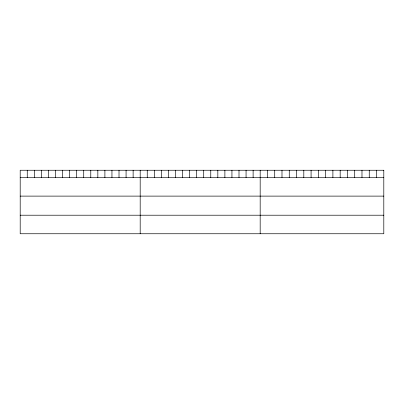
<?xml version="1.0" encoding="UTF-8"?>
<svg xmlns="http://www.w3.org/2000/svg" width="404" height="404" viewBox="0 0 404 404"><rect width="100%" height="100%" fill="white"/><g stroke="black" fill="none" stroke-linecap="round" stroke-linejoin="round"><path stroke-width="0.61" d="M20.2 177.573L383.8 177.573M20.2 196.112L383.8 196.112M20.2 215.211L383.8 215.211M376.528 170.251L376.528 177.573M369.256 170.251L369.256 177.573M361.984 170.251L361.984 177.573M354.712 170.251L354.712 177.573M347.44 170.251L347.44 177.573M340.168 170.251L340.168 177.573M332.896 170.251L332.896 177.573M325.624 170.251L325.624 177.573M318.352 170.251L318.352 177.573M311.08 170.251L311.08 177.573M303.808 170.251L303.808 177.573M296.536 170.251L296.536 177.573M289.264 170.251L289.264 177.573M281.992 170.251L281.992 177.573M274.72 170.251L274.72 177.573M267.448 170.251L267.448 177.573M260.176 170.251L260.176 233.749M253.116 170.251L253.116 177.573M246.061 170.251L246.061 177.573M239.001 170.251L239.001 177.573M231.941 170.251L231.941 177.573M224.887 170.251L224.887 177.573M217.827 170.251L217.827 177.573M210.767 170.251L210.767 177.573M203.712 170.251L203.712 177.573M196.652 170.251L196.652 177.573M189.597 170.251L189.597 177.573M182.537 170.251L182.537 177.573M175.477 170.251L175.477 177.573M168.423 170.251L168.423 177.573M161.363 170.251L161.363 177.573M154.303 170.251L154.303 177.573M147.248 170.251L147.248 177.573M140.188 170.251L140.188 233.749M133.128 170.251L133.128 177.573M126.073 170.251L126.073 177.573M119.013 170.251L119.013 177.573M111.953 170.251L111.953 177.573M104.899 170.251L104.899 177.573M97.839 170.251L97.839 177.573M90.779 170.251L90.779 177.573M83.724 170.251L83.724 177.573M76.664 170.251L76.664 177.573M69.609 170.251L69.609 177.573M62.549 170.251L62.549 177.573M55.489 170.251L55.489 177.573M48.435 170.251L48.435 177.573M41.375 170.251L41.375 177.573M34.315 170.251L34.315 177.573M27.26 170.251L27.26 177.573M383.8 170.251L20.2 170.251L20.2 233.749L383.8 233.749L383.8 170.251"/></g></svg>
